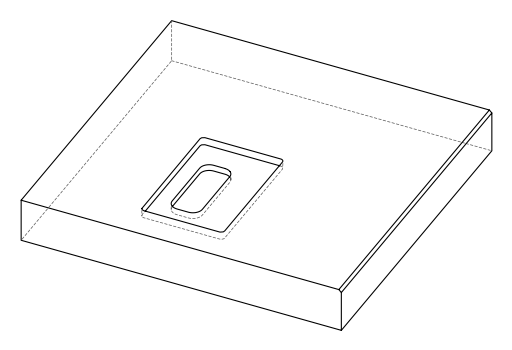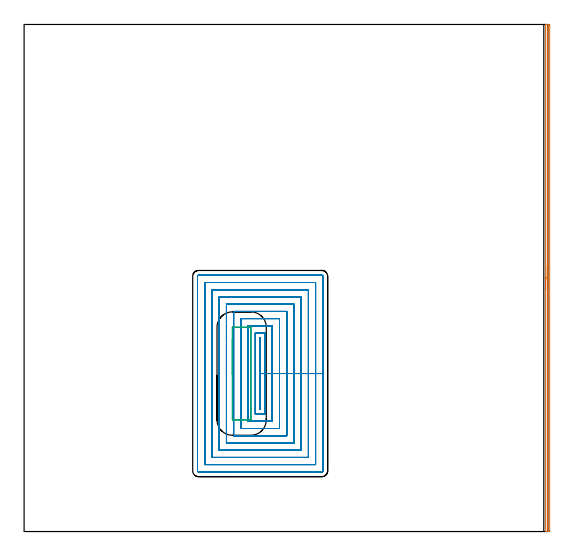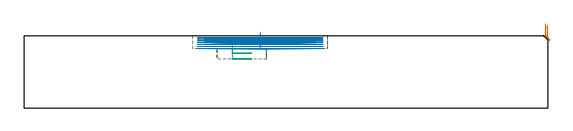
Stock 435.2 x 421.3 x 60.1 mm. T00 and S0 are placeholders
(PLAN: 3 operations, 2 tool changes, 47.4 min)
(1 AREA_MILL | FG_CHAMFER_SURFACE | UGT0205_001 | 6.89 min | 3688 mm3)
(2 MILL_RECTANGULAR_POCKET | POCKET_RECTANGULAR_STRAIGHT | UGT0201_126 | Follow Part, ap 2, ae 75% | 39.54 min | 202173 mm3)
(3 MILL_RECTANGULAR_POCKET_1 | POCKET_RECTANGULAR_STRAIGHT_1 | UGT0201_109 | Follow Part, ap 6.35, ae 75% | 0.99 min | 34806 mm3)
(TOOL UGT0205_001 | Chamfer Mill 20 x 3 x 45 deg. | D20 FL50 Z2)
(TOOL UGT0201_126 | Carbide End Mill 8.0 | D8 FL15 Z4)
(TOOL UGT0201_109 | End Mill 25.4 mm | D25.4 FL25 Z2)
(OP 1 AREA_MILL)
G17 G21 G94 G90
T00 M6
G54
G17 G0 G90 X433.3 Y200.65 S1061 M3
G43 Z70.1 H0
G94 G1 Y200.688 Z69.228 F250.
Y200.802 Z68.363
Y200.991 Z67.512
Y201.253 Z66.68
Y201.587 Z65.874
Y201.99 Z65.1
Y202.458 Z64.364
Y202.99 Z63.672
Y203.579 Z63.029
Y204.222 Z62.44
Y204.914 Z61.908
Y205.65 Z61.44
Y206.424 Z61.037
Y207.23 Z60.703
Y208.062 Z60.441
Y208.914 Z60.252
Y209.778 Z60.138
Y210.65 Z60.1
Y421.124
X433.302 Y421.29 Z60.088
X433.45 Y421.298 Z59.942
X433.604 Y421.3 Z59.795
X433.869 Z59.53
X434.562 Z58.833
X435.785 Z57.612
X436.315 Y421.295 Z57.079
X436.691 Y421.29 Z56.704
X436.696 Y421.065 Z56.701
X436.699 Y420.677
Y0.623
X436.696 Y0.235
X436.691 Y0.01 Z56.704
X436.315 Y0. Z57.079
X435.784 Z57.612
X435.438 Z57.958
X434.908 Z58.488
X434.562 Z58.833
X433.604 Z59.796
X433.45 Y0.002 Z59.942
X433.302 Y0.01 Z60.088
X433.3 Y0.176 Z60.1
Y210.65
X434.714 Z58.686
X434.715 Y418.889 Z58.685
X434.717 Y419.18 Z58.683
X434.719 Y419.253 Z58.681
X434.721 Y419.283 Z58.679
X434.733 Y419.29 Z58.667
X434.799 Y419.293 Z58.601
X435.037 Y419.299 Z58.363
X435.219 Y419.296 Z58.181
X435.251 Y419.293 Z58.149
X435.279 Y419.287 Z58.121
X435.28 Y419.245 Z58.12
X435.284 Y419.046 Z58.116
X435.285 Y418.889 Z58.115
X435.286 Y418.734 Z58.114
X435.285 Y2.411 Z58.115
X435.284 Y2.339 Z58.116
X435.279 Y2.015 Z58.121
X434.961 Y2.004 Z58.439
X434.781 Y2.005 Z58.619
X434.749 Y2.008 Z58.651
X434.721 Y2.013 Z58.679
X434.72 Y2.055 Z58.68
X434.716 Y2.254 Z58.684
X434.715 Y2.411 Z58.685
X434.714 Y2.994 Z58.686
Y210.65
Y211.522 Z58.724
Y212.386 Z58.838
Y213.238 Z59.027
Y214.07 Z59.289
Y214.876 Z59.623
Y215.65 Z60.026
Y216.386 Z60.494
Y217.078 Z61.025
Y217.721 Z61.615
Y218.31 Z62.258
Y218.842 Z62.95
Y219.31 Z63.686
Y219.713 Z64.46
Y220.047 Z65.266
Y220.309 Z66.098
Y220.498 Z66.949
Y220.612 Z67.814
Y220.65 Z68.686
G0 Z70.1
M5
M2
(OP 2 MILL_RECTANGULAR_POCKET)
G17 G21 G94 G90
T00 M6
G54
G17 G0 G90 X196.2 Y113.461 S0 M3
G43 Z70.1 H0
Z63.1
G94 G1 Y131.25 Z58.333 F250.
Y160.9 F500.
X196.1
Y101.6
X196.2
Y131.25
X200.2
Y164.9
X192.1
Y97.6
X200.2
Y131.25
X206.2
Y170.9
X186.1
Y91.6
X206.2
Y131.25
X212.2
Y176.9
X180.1
Y85.6
X212.2
Y131.25
X218.2
Y182.9
X174.1
Y79.6
X218.2
Y131.25
X224.2
Y188.9
X168.1
Y73.6
X224.2
Y131.25
X230.2
Y194.9
X162.1
Y67.6
X230.2
Y131.25
X236.2
Y200.9
X156.1
Y61.6
X236.2
Y131.25
X242.2
Y206.9
X150.1
Y55.6
X242.2
Y131.25
X248.2
Y212.2
G3 X247.5 Y212.9 R0.7
G1 X144.8
G3 X144.1 Y212.2 R0.7
G1 Y50.3
G3 X144.8 Y49.6 R0.7
G1 X247.5
G3 X248.2 Y50.3 R0.7
G1 Y131.25
Y132.25
G0 X196.2 Y113.461 Z61.333
G1 Y131.25 Z56.567 F250.
Y160.9 F500.
X196.1
Y101.6
X196.2
Y131.25
X200.2
Y164.9
X192.1
Y97.6
X200.2
Y131.25
X206.2
Y170.9
X186.1
Y91.6
X206.2
Y131.25
X212.2
Y176.9
X180.1
Y85.6
X212.2
Y131.25
X218.2
Y182.9
X174.1
Y79.6
X218.2
Y131.25
X224.2
Y188.9
X168.1
Y73.6
X224.2
Y131.25
X230.2
Y194.9
X162.1
Y67.6
X230.2
Y131.25
X236.2
Y200.9
X156.1
Y61.6
X236.2
Y131.25
X242.2
Y206.9
X150.1
Y55.6
X242.2
Y131.25
X248.2
Y212.2
G3 X247.5 Y212.9 R0.7
G1 X144.8
G3 X144.1 Y212.2 R0.7
G1 Y50.3
G3 X144.8 Y49.6 R0.7
G1 X247.5
G3 X248.2 Y50.3 R0.7
G1 Y131.25
Y132.25
G0 X196.2 Y113.461 Z59.567
G1 Y131.25 Z54.8 F250.
Y160.9 F500.
X196.1
Y101.6
X196.2
Y131.25
X200.2
Y164.9
X192.1
Y97.6
X200.2
Y131.25
X206.2
Y170.9
X186.1
Y91.6
X206.2
Y131.25
X212.2
Y176.9
X180.1
Y85.6
X212.2
Y131.25
X218.2
Y182.9
X174.1
Y79.6
X218.2
Y131.25
X224.2
Y188.9
X168.1
Y73.6
X224.2
Y131.25
X230.2
Y194.9
X162.1
Y67.6
X230.2
Y131.25
X236.2
Y200.9
X156.1
Y61.6
X236.2
Y131.25
X242.2
Y206.9
X150.1
Y55.6
X242.2
Y131.25
X248.2
Y212.2
G3 X247.5 Y212.9 R0.7
G1 X144.8
G3 X144.1 Y212.2 R0.7
G1 Y50.3
G3 X144.8 Y49.6 R0.7
G1 X247.5
G3 X248.2 Y50.3 R0.7
G1 Y131.25
Y132.25
G0 X196.2 Y113.461 Z57.8
G1 Y131.25 Z53.033 F250.
Y160.9 F500.
X196.1
Y101.6
X196.2
Y131.25
X200.2
Y164.9
X192.1
Y97.6
X200.2
Y131.25
X206.2
Y170.9
X186.1
Y91.6
X206.2
Y131.25
X212.2
Y176.9
X180.1
Y85.6
X212.2
Y131.25
X218.2
Y182.9
X174.1
Y79.6
X218.2
Y131.25
X224.2
Y188.9
X168.1
Y73.6
X224.2
Y131.25
X230.2
Y194.9
X162.1
Y67.6
X230.2
Y131.25
X236.2
Y200.9
X156.1
Y61.6
X236.2
Y131.25
X242.2
Y206.9
X150.1
Y55.6
X242.2
Y131.25
X248.2
Y212.2
G3 X247.5 Y212.9 R0.7
G1 X144.8
G3 X144.1 Y212.2 R0.7
G1 Y50.3
G3 X144.8 Y49.6 R0.7
G1 X247.5
G3 X248.2 Y50.3 R0.7
G1 Y131.25
Y132.25
G0 X196.2 Y113.461 Z56.033
G1 Y131.25 Z51.267 F250.
Y160.9 F500.
X196.1
Y101.6
X196.2
Y131.25
X200.2
Y164.9
X192.1
Y97.6
X200.2
Y131.25
X206.2
Y170.9
X186.1
Y91.6
X206.2
Y131.25
X212.2
Y176.9
X180.1
Y85.6
X212.2
Y131.25
X218.2
Y182.9
X174.1
Y79.6
X218.2
Y131.25
X224.2
Y188.9
X168.1
Y73.6
X224.2
Y131.25
X230.2
Y194.9
X162.1
Y67.6
X230.2
Y131.25
X236.2
Y200.9
X156.1
Y61.6
X236.2
Y131.25
X242.2
Y206.9
X150.1
Y55.6
X242.2
Y131.25
X248.2
Y212.2
G3 X247.5 Y212.9 R0.7
G1 X144.8
G3 X144.1 Y212.2 R0.7
G1 Y50.3
G3 X144.8 Y49.6 R0.7
G1 X247.5
G3 X248.2 Y50.3 R0.7
G1 Y131.25
Y132.25
G0 X196.2 Y113.461 Z54.267
G1 Y131.25 Z49.5 F250.
Y160.9 F500.
X196.1
Y101.6
X196.2
Y131.25
X200.2
Y164.9
X192.1
Y97.6
X200.2
Y131.25
X206.2
Y170.9
X186.1
Y91.6
X206.2
Y131.25
X212.2
Y176.9
X180.1
Y85.6
X212.2
Y131.25
X218.2
Y182.9
X174.1
Y79.6
X218.2
Y131.25
X224.2
Y188.9
X168.1
Y73.6
X224.2
Y131.25
X230.2
Y194.9
X162.1
Y67.6
X230.2
Y131.25
X236.2
Y200.9
X156.1
Y61.6
X236.2
Y131.25
X242.2
Y206.9
X150.1
Y55.6
X242.2
Y131.25
X248.2
Y212.2
G3 X247.5 Y212.9 R0.7
G1 X144.8
G3 X144.1 Y212.2 R0.7
G1 Y50.3
G3 X144.8 Y49.6 R0.7
G1 X247.5
G3 X248.2 Y50.3 R0.7
G1 Y131.25
Y132.25
G0 Z70.1
M5
M2
(OP 3 MILL_RECTANGULAR_POCKET_1)
G17 G21 G94 G90
T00 M6
G54
G17 G0 G90 X173. Y160.36 S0 M3
G43 Z70.1 H0
Z53.5
G94 G1 Y131.25 Z45.7 F250.
Y92.8 F500.
X173.005 Y92.745
X173.045 Y92.705
X173.1 Y92.7
X188.4
X188.455 Y92.705
X188.495 Y92.745
X188.5 Y92.8
Y169.7
X188.495 Y169.755
X188.455 Y169.795
X188.4 Y169.8
X173.1
X173.045 Y169.795
X173.005 Y169.755
X173. Y169.7
Y131.25
Y130.25
G0 Y160.36 Z48.7
G1 Y131.25 Z40.9 F250.
Y92.8 F500.
X173.005 Y92.745
X173.045 Y92.705
X173.1 Y92.7
X188.4
X188.455 Y92.705
X188.495 Y92.745
X188.5 Y92.8
Y169.7
X188.495 Y169.755
X188.455 Y169.795
X188.4 Y169.8
X173.1
X173.045 Y169.795
X173.005 Y169.755
X173. Y169.7
Y131.25
Y130.25
G0 Z70.1
M5
M2
